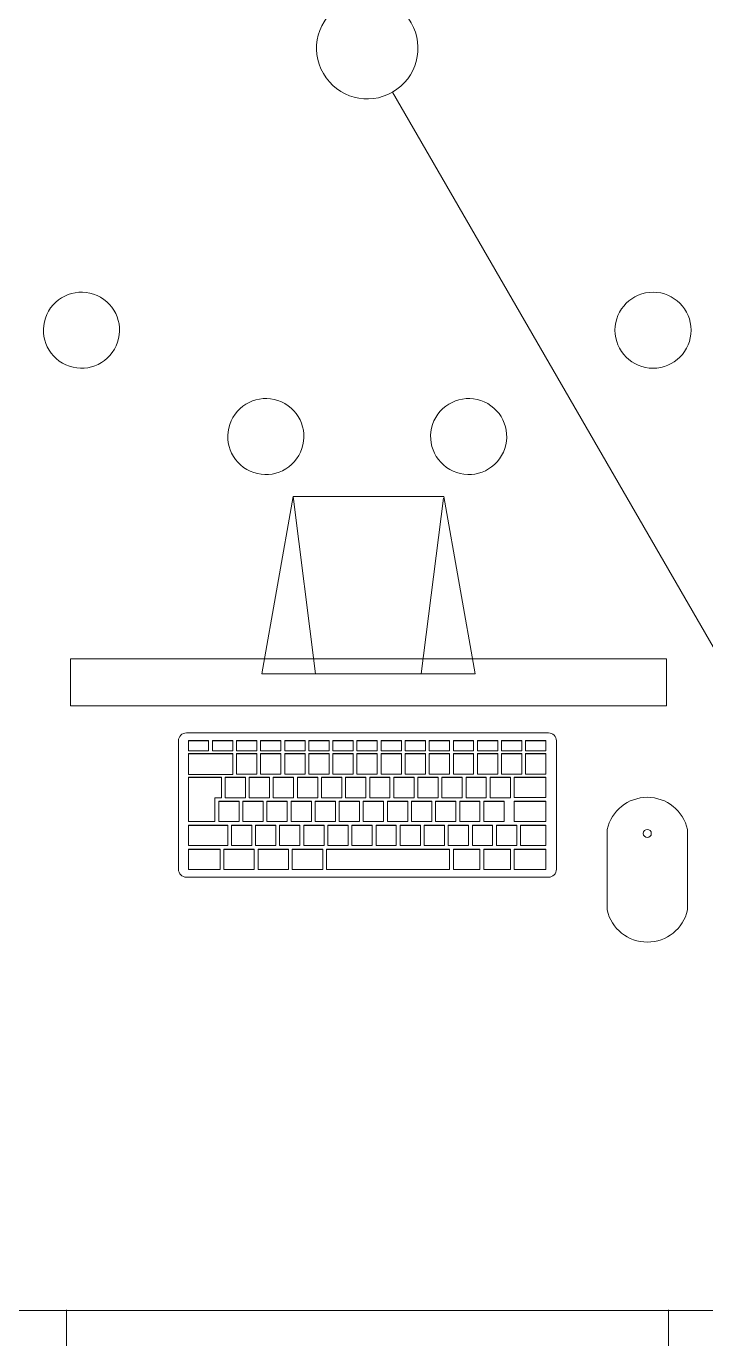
# Model space of a CAD drawing. Header units: millimetres. Extents: x 155927 to 295199, y -4084 to 97293.
# Drawn here: x 182958 to 183494, y 16848 to 17883 of the extents above; entities that cross this region are included whole.
import ezdxf

# ---------------------------------------------------------------- set-up
doc = ezdxf.new("R2010")
doc.units = ezdxf.units.MM
doc.header["$MEASUREMENT"] = 0
doc.layers.add('A-GENM', color=8, linetype='CONTINUOUS', lineweight=9)
doc.layers.add('I-FURN', color=8, linetype='CONTINUOUS', lineweight=9)

msp = doc.modelspace()

# ---------------------------------------------------------------- linework, layer by layer
at = {"layer": 'A-GENM'}
for p, q in [((183077.9, 17218.2), (183077.9, 17319.4)), ((183084.2, 17325.8), (183369.7, 17325.8)), ((183085.7, 17319.8), (183101.7, 17319.8)), ((183085.7, 17319.5), (183085.7, 17319.8)), ((183101.7, 17319.5), (183085.7, 17319.5)), ((183085.7, 17319.5), (183085.7, 17311.5)), ((183101.7, 17319.5), (183101.7, 17319.8)), ((183101.7, 17311.5), (183101.7, 17319.5)), ((183104.7, 17319.8), (183120.7, 17319.8)), ((183104.7, 17319.5), (183104.7, 17319.8)), ((183120.7, 17319.5), (183104.7, 17319.5)), ((183104.7, 17319.5), (183104.7, 17311.5)), ((183120.7, 17319.5), (183120.7, 17319.8)), ((183120.7, 17311.5), (183120.7, 17319.5)), ((183123.7, 17319.8), (183139.7, 17319.8)), ((183123.7, 17319.5), (183123.7, 17319.8)), ((183139.7, 17319.5), (183123.7, 17319.5)), ((183123.7, 17319.5), (183123.7, 17311.5)), ((183139.7, 17319.5), (183139.7, 17319.8)), ((183139.7, 17311.5), (183139.7, 17319.5)), ((183142.7, 17319.8), (183158.7, 17319.8)), ((183142.7, 17319.5), (183142.7, 17319.8)), ((183158.7, 17319.5), (183142.7, 17319.5)), ((183142.7, 17319.5), (183142.7, 17311.5)), ((183158.7, 17319.5), (183158.7, 17319.8)), ((183158.7, 17311.5), (183158.7, 17319.5)), ((183161.7, 17319.8), (183177.7, 17319.8)), ((183161.7, 17319.5), (183161.7, 17319.8)), ((183177.7, 17319.5), (183161.7, 17319.5)), ((183161.7, 17319.5), (183161.7, 17311.5)), ((183177.7, 17319.5), (183177.7, 17319.8)), ((183177.7, 17311.5), (183177.7, 17319.5)), ((183180.7, 17319.8), (183196.7, 17319.8)), ((183180.7, 17319.5), (183180.7, 17319.8)), ((183196.7, 17319.5), (183180.7, 17319.5)), ((183180.7, 17319.5), (183180.7, 17311.5)), ((183196.7, 17319.5), (183196.7, 17319.8)), ((183196.7, 17311.5), (183196.7, 17319.5)), ((183199.7, 17319.8), (183215.7, 17319.8)), ((183199.7, 17319.5), (183199.7, 17319.8)), ((183215.7, 17319.5), (183199.7, 17319.5)), ((183199.7, 17319.5), (183199.7, 17311.5)), ((183215.7, 17319.5), (183215.7, 17319.8)), ((183215.7, 17311.5), (183215.7, 17319.5)), ((183218.7, 17319.8), (183234.7, 17319.8)), ((183218.7, 17319.5), (183218.7, 17319.8)), ((183234.7, 17319.5), (183218.7, 17319.5)), ((183218.7, 17319.5), (183218.7, 17311.5)), ((183234.7, 17319.5), (183234.7, 17319.8)), ((183234.7, 17311.5), (183234.7, 17319.5)), ((183237.7, 17319.8), (183253.7, 17319.8)), ((183237.7, 17319.5), (183237.7, 17319.8)), ((183253.7, 17319.5), (183237.7, 17319.5)), ((183237.7, 17319.5), (183237.7, 17311.5)), ((183253.7, 17319.5), (183253.7, 17319.8)), ((183253.7, 17311.5), (183253.7, 17319.5)), ((183256.7, 17319.8), (183272.7, 17319.8)), ((183256.7, 17319.5), (183256.7, 17319.8)), ((183272.7, 17319.5), (183256.7, 17319.5)), ((183256.7, 17319.5), (183256.7, 17311.5)), ((183272.7, 17319.5), (183272.7, 17319.8)), ((183272.7, 17311.5), (183272.7, 17319.5)), ((183275.7, 17319.8), (183291.7, 17319.8)), ((183275.7, 17319.5), (183275.7, 17319.8)), ((183291.7, 17319.5), (183275.7, 17319.5)), ((183275.7, 17319.5), (183275.7, 17311.5)), ((183291.7, 17319.5), (183291.7, 17319.8)), ((183291.7, 17311.5), (183291.7, 17319.5)), ((183294.7, 17319.8), (183310.7, 17319.8)), ((183294.7, 17319.5), (183294.7, 17319.8)), ((183310.7, 17319.5), (183294.7, 17319.5)), ((183294.7, 17319.5), (183294.7, 17311.5)), ((183310.7, 17319.5), (183310.7, 17319.8)), ((183310.7, 17311.5), (183310.7, 17319.5)), ((183313.7, 17319.8), (183329.7, 17319.8)), ((183313.7, 17319.5), (183313.7, 17319.8)), ((183329.7, 17319.5), (183313.7, 17319.5)), ((183313.7, 17319.5), (183313.7, 17311.5)), ((183329.7, 17319.5), (183329.7, 17319.8)), ((183329.7, 17311.5), (183329.7, 17319.5)), ((183332.7, 17319.8), (183348.7, 17319.8)), ((183332.7, 17319.5), (183332.7, 17319.8)), ((183348.7, 17319.5), (183332.7, 17319.5)), ((183332.7, 17319.5), (183332.7, 17311.5)), ((183348.7, 17319.5), (183348.7, 17319.8)), ((183348.7, 17311.5), (183348.7, 17319.5)), ((183351.7, 17319.8), (183367.7, 17319.8)), ((183351.7, 17319.5), (183351.7, 17319.8)), ((183367.7, 17319.5), (183351.7, 17319.5)), ((183351.7, 17319.5), (183351.7, 17311.5)), ((183367.7, 17319.5), (183367.7, 17319.8)), ((183367.7, 17311.5), (183367.7, 17319.5)), ((183376.1, 17319.4), (183376.1, 17218.2)), ((183085.7, 17311.5), (183101.7, 17311.5)), ((183085.7, 17309.5), (183120.7, 17309.5)), ((183085.7, 17309.3), (183085.7, 17309.5)), ((183120.7, 17309.3), (183085.7, 17309.3)), ((183085.7, 17309.3), (183085.7, 17293)), ((183104.7, 17311.5), (183120.7, 17311.5)), ((183120.7, 17309.3), (183120.7, 17309.5)), ((183120.7, 17293), (183120.7, 17309.3)), ((183123.7, 17311.5), (183139.7, 17311.5)), ((183123.7, 17309.5), (183139.7, 17309.5)), ((183123.7, 17309.3), (183123.7, 17309.5)), ((183139.7, 17309.3), (183123.7, 17309.3)), ((183123.7, 17309.3), (183123.7, 17293.3)), ((183139.7, 17309.3), (183139.7, 17309.5)), ((183139.7, 17293.3), (183139.7, 17309.3)), ((183142.7, 17311.5), (183158.7, 17311.5)), ((183142.7, 17309.5), (183158.7, 17309.5)), ((183142.7, 17309.3), (183142.7, 17309.5)), ((183158.7, 17309.3), (183142.7, 17309.3)), ((183142.7, 17309.3), (183142.7, 17293.3)), ((183158.7, 17309.3), (183158.7, 17309.5)), ((183158.7, 17293.3), (183158.7, 17309.3)), ((183161.7, 17311.5), (183177.7, 17311.5)), ((183161.7, 17309.5), (183177.7, 17309.5)), ((183161.7, 17309.3), (183161.7, 17309.5)), ((183177.7, 17309.3), (183161.7, 17309.3)), ((183161.7, 17309.3), (183161.7, 17293.3)), ((183177.7, 17309.3), (183177.7, 17309.5)), ((183177.7, 17293.3), (183177.7, 17309.3)), ((183180.7, 17311.5), (183196.7, 17311.5)), ((183180.7, 17309.5), (183196.7, 17309.5)), ((183180.7, 17309.3), (183180.7, 17309.5)), ((183196.7, 17309.3), (183180.7, 17309.3)), ((183180.7, 17309.3), (183180.7, 17293.3)), ((183196.7, 17309.3), (183196.7, 17309.5)), ((183196.7, 17293.3), (183196.7, 17309.3)), ((183199.7, 17311.5), (183215.7, 17311.5)), ((183199.7, 17309.5), (183215.7, 17309.5)), ((183199.7, 17309.3), (183199.7, 17309.5)), ((183215.7, 17309.3), (183199.7, 17309.3)), ((183199.7, 17309.3), (183199.7, 17293.3)), ((183215.7, 17309.3), (183215.7, 17309.5)), ((183215.7, 17293.3), (183215.7, 17309.3)), ((183218.7, 17311.5), (183234.7, 17311.5)), ((183218.7, 17309.5), (183234.7, 17309.5)), ((183218.7, 17309.3), (183218.7, 17309.5)), ((183234.7, 17309.3), (183218.7, 17309.3)), ((183218.7, 17309.3), (183218.7, 17293.3)), ((183234.7, 17309.3), (183234.7, 17309.5)), ((183234.7, 17293.3), (183234.7, 17309.3)), ((183237.7, 17311.5), (183253.7, 17311.5)), ((183237.7, 17309.5), (183253.7, 17309.5)), ((183237.7, 17309.3), (183237.7, 17309.5)), ((183253.7, 17309.3), (183237.7, 17309.3)), ((183237.7, 17309.3), (183237.7, 17293.3)), ((183253.7, 17309.3), (183253.7, 17309.5)), ((183253.7, 17293.3), (183253.7, 17309.3)), ((183256.7, 17311.5), (183272.7, 17311.5)), ((183256.7, 17309.5), (183272.7, 17309.5)), ((183256.7, 17309.3), (183256.7, 17309.5)), ((183272.7, 17309.3), (183256.7, 17309.3)), ((183256.7, 17309.3), (183256.7, 17293.3)), ((183272.7, 17309.3), (183272.7, 17309.5)), ((183272.7, 17293.3), (183272.7, 17309.3)), ((183275.7, 17311.5), (183291.7, 17311.5)), ((183275.7, 17309.5), (183291.7, 17309.5)), ((183275.7, 17309.3), (183275.7, 17309.5)), ((183291.7, 17309.3), (183275.7, 17309.3)), ((183275.7, 17309.3), (183275.7, 17293.3)), ((183291.7, 17309.3), (183291.7, 17309.5)), ((183291.7, 17293.3), (183291.7, 17309.3)), ((183294.7, 17311.5), (183310.7, 17311.5)), ((183294.7, 17309.5), (183310.7, 17309.5)), ((183294.7, 17309.3), (183294.7, 17309.5)), ((183310.7, 17309.3), (183294.7, 17309.3)), ((183294.7, 17309.3), (183294.7, 17293.3)), ((183310.7, 17309.3), (183310.7, 17309.5)), ((183310.7, 17293.3), (183310.7, 17309.3)), ((183313.7, 17311.5), (183329.7, 17311.5)), ((183313.7, 17309.5), (183329.7, 17309.5)), ((183313.7, 17309.3), (183313.7, 17309.5)), ((183329.7, 17309.3), (183313.7, 17309.3)), ((183313.7, 17309.3), (183313.7, 17293.3)), ((183329.7, 17309.3), (183329.7, 17309.5)), ((183329.7, 17293.3), (183329.7, 17309.3)), ((183332.7, 17311.5), (183348.7, 17311.5)), ((183332.7, 17309.5), (183348.7, 17309.5)), ((183332.7, 17309.3), (183332.7, 17309.5)), ((183348.7, 17309.3), (183332.7, 17309.3)), ((183332.7, 17309.3), (183332.7, 17293.3)), ((183348.7, 17309.3), (183348.7, 17309.5)), ((183348.7, 17293.3), (183348.7, 17309.3)), ((183351.7, 17311.5), (183367.7, 17311.5)), ((183351.7, 17309.5), (183367.7, 17309.5)), ((183351.7, 17309.3), (183351.7, 17309.5)), ((183367.7, 17309.3), (183351.7, 17309.3)), ((183351.7, 17309.3), (183351.7, 17293.3)), ((183367.7, 17309.3), (183367.7, 17309.5)), ((183367.7, 17293.3), (183367.7, 17309.3)), ((183085.7, 17293), (183120.7, 17293)), ((183085.7, 17290.9), (183111.7, 17290.9)), ((183085.7, 17290.6), (183085.7, 17290.9)), ((183111.7, 17290.6), (183085.7, 17290.6)), ((183085.7, 17290.6), (183085.7, 17255.7)), ((183111.7, 17290.6), (183111.7, 17290.9)), ((183111.7, 17274.6), (183111.7, 17290.6)), ((183114.7, 17290.9), (183130.7, 17290.9)), ((183114.7, 17290.6), (183114.7, 17290.9)), ((183130.7, 17290.6), (183114.7, 17290.6)), ((183114.7, 17290.6), (183114.7, 17274.6)), ((183123.7, 17293.3), (183139.7, 17293.3)), ((183130.7, 17290.6), (183130.7, 17290.9)), ((183130.7, 17274.6), (183130.7, 17290.6)), ((183133.7, 17290.9), (183149.7, 17290.9)), ((183133.7, 17290.6), (183133.7, 17290.9)), ((183149.7, 17290.6), (183133.7, 17290.6)), ((183133.7, 17290.6), (183133.7, 17274.6)), ((183142.7, 17293.3), (183158.7, 17293.3)), ((183149.7, 17290.6), (183149.7, 17290.9)), ((183149.7, 17274.6), (183149.7, 17290.6)), ((183152.7, 17290.9), (183168.7, 17290.9)), ((183152.7, 17290.6), (183152.7, 17290.9)), ((183168.7, 17290.6), (183152.7, 17290.6)), ((183152.7, 17290.6), (183152.7, 17274.6)), ((183161.7, 17293.3), (183177.7, 17293.3)), ((183168.7, 17290.6), (183168.7, 17290.9)), ((183168.7, 17274.6), (183168.7, 17290.6)), ((183171.7, 17290.9), (183187.7, 17290.9)), ((183171.7, 17290.6), (183171.7, 17290.9)), ((183187.7, 17290.6), (183171.7, 17290.6)), ((183171.7, 17290.6), (183171.7, 17274.6)), ((183180.7, 17293.3), (183196.7, 17293.3)), ((183187.7, 17290.6), (183187.7, 17290.9)), ((183187.7, 17274.6), (183187.7, 17290.6)), ((183190.7, 17290.9), (183206.7, 17290.9)), ((183190.7, 17290.6), (183190.7, 17290.9)), ((183206.7, 17290.6), (183190.7, 17290.6)), ((183190.7, 17290.6), (183190.7, 17274.6)), ((183199.7, 17293.3), (183215.7, 17293.3)), ((183206.7, 17290.6), (183206.7, 17290.9)), ((183206.7, 17274.6), (183206.7, 17290.6)), ((183209.7, 17290.9), (183225.7, 17290.9)), ((183209.7, 17290.6), (183209.7, 17290.9)), ((183225.7, 17290.6), (183209.7, 17290.6)), ((183209.7, 17290.6), (183209.7, 17274.6)), ((183218.7, 17293.3), (183234.7, 17293.3)), ((183225.7, 17290.6), (183225.7, 17290.9)), ((183225.7, 17274.6), (183225.7, 17290.6)), ((183228.7, 17290.9), (183244.7, 17290.9)), ((183228.7, 17290.6), (183228.7, 17290.9)), ((183244.7, 17290.6), (183228.7, 17290.6)), ((183228.7, 17290.6), (183228.7, 17274.6)), ((183237.7, 17293.3), (183253.7, 17293.3)), ((183244.7, 17290.6), (183244.7, 17290.9)), ((183244.7, 17274.6), (183244.7, 17290.6)), ((183247.7, 17290.9), (183263.7, 17290.9)), ((183247.7, 17290.6), (183247.7, 17290.9)), ((183263.7, 17290.6), (183247.7, 17290.6)), ((183247.7, 17290.6), (183247.7, 17274.6)), ((183256.7, 17293.3), (183272.7, 17293.3)), ((183263.7, 17290.6), (183263.7, 17290.9)), ((183263.7, 17274.6), (183263.7, 17290.6)), ((183266.7, 17290.9), (183282.7, 17290.9)), ((183266.7, 17290.6), (183266.7, 17290.9)), ((183282.7, 17290.6), (183266.7, 17290.6)), ((183266.7, 17290.6), (183266.7, 17274.6)), ((183275.7, 17293.3), (183291.7, 17293.3)), ((183282.7, 17290.6), (183282.7, 17290.9)), ((183282.7, 17274.6), (183282.7, 17290.6)), ((183285.7, 17290.9), (183301.7, 17290.9)), ((183285.7, 17290.6), (183285.7, 17290.9)), ((183301.7, 17290.6), (183285.7, 17290.6)), ((183285.7, 17290.6), (183285.7, 17274.6)), ((183294.7, 17293.3), (183310.7, 17293.3)), ((183301.7, 17290.6), (183301.7, 17290.9)), ((183301.7, 17274.6), (183301.7, 17290.6)), ((183304.7, 17290.9), (183320.7, 17290.9)), ((183304.7, 17290.6), (183304.7, 17290.9)), ((183320.7, 17290.6), (183304.7, 17290.6)), ((183304.7, 17290.6), (183304.7, 17274.6)), ((183313.7, 17293.3), (183329.7, 17293.3)), ((183320.7, 17290.6), (183320.7, 17290.9)), ((183320.7, 17274.6), (183320.7, 17290.6)), ((183323.7, 17290.9), (183339.7, 17290.9)), ((183323.7, 17290.6), (183323.7, 17290.9)), ((183339.7, 17290.6), (183323.7, 17290.6)), ((183323.7, 17290.6), (183323.7, 17274.6)), ((183332.7, 17293.3), (183348.7, 17293.3)), ((183339.7, 17290.6), (183339.7, 17290.9)), ((183339.7, 17274.6), (183339.7, 17290.6)), ((183342.7, 17290.9), (183367.7, 17290.9)), ((183342.7, 17290.6), (183342.7, 17290.9)), ((183367.7, 17290.6), (183342.7, 17290.6)), ((183342.7, 17290.6), (183342.7, 17274.7)), ((183351.7, 17293.3), (183367.7, 17293.3)), ((183367.7, 17290.6), (183367.7, 17290.9)), ((183367.7, 17274.7), (183367.7, 17290.6)), ((183106.7, 17255.7), (183106.7, 17274.6)), ((183106.7, 17274.6), (183111.7, 17274.6)), ((183109.7, 17272), (183125.7, 17272)), ((183109.7, 17271.7), (183109.7, 17272)), ((183125.7, 17271.7), (183109.7, 17271.7)), ((183109.7, 17271.7), (183109.7, 17255.7)), ((183114.7, 17274.6), (183130.7, 17274.6)), ((183125.7, 17271.7), (183125.7, 17272)), ((183125.7, 17255.7), (183125.7, 17271.7)), ((183128.7, 17272), (183144.7, 17272)), ((183128.7, 17271.7), (183128.7, 17272)), ((183144.7, 17271.7), (183128.7, 17271.7)), ((183128.7, 17271.7), (183128.7, 17255.7)), ((183133.7, 17274.6), (183149.7, 17274.6)), ((183144.7, 17271.7), (183144.7, 17272)), ((183144.7, 17255.7), (183144.7, 17271.7)), ((183147.7, 17272), (183163.7, 17272)), ((183147.7, 17271.7), (183147.7, 17272)), ((183163.7, 17271.7), (183147.7, 17271.7)), ((183147.7, 17271.7), (183147.7, 17255.7)), ((183152.7, 17274.6), (183168.7, 17274.6)), ((183163.7, 17271.7), (183163.7, 17272)), ((183163.7, 17255.7), (183163.7, 17271.7)), ((183166.7, 17272), (183182.7, 17272)), ((183166.7, 17271.7), (183166.7, 17272)), ((183182.7, 17271.7), (183166.7, 17271.7)), ((183166.7, 17271.7), (183166.7, 17255.7)), ((183171.7, 17274.6), (183187.7, 17274.6)), ((183182.7, 17271.7), (183182.7, 17272)), ((183182.7, 17255.7), (183182.7, 17271.7)), ((183185.7, 17272), (183201.7, 17272)), ((183185.7, 17271.7), (183185.7, 17272)), ((183201.7, 17271.7), (183185.7, 17271.7)), ((183185.7, 17271.7), (183185.7, 17255.7)), ((183190.7, 17274.6), (183206.7, 17274.6)), ((183201.7, 17271.7), (183201.7, 17272)), ((183201.7, 17255.7), (183201.7, 17271.7)), ((183204.7, 17272), (183220.7, 17272)), ((183204.7, 17271.7), (183204.7, 17272)), ((183220.7, 17271.7), (183204.7, 17271.7)), ((183204.7, 17271.7), (183204.7, 17255.7)), ((183209.7, 17274.6), (183225.7, 17274.6)), ((183220.7, 17271.7), (183220.7, 17272)), ((183220.7, 17255.7), (183220.7, 17271.7)), ((183223.7, 17272), (183239.7, 17272)), ((183223.7, 17271.7), (183223.7, 17272)), ((183239.7, 17271.7), (183223.7, 17271.7)), ((183223.7, 17271.7), (183223.7, 17255.7)), ((183228.7, 17274.6), (183244.7, 17274.6)), ((183239.7, 17271.7), (183239.7, 17272)), ((183239.7, 17255.7), (183239.7, 17271.7)), ((183242.7, 17272), (183258.7, 17272)), ((183242.7, 17271.7), (183242.7, 17272)), ((183258.7, 17271.7), (183242.7, 17271.7)), ((183242.7, 17271.7), (183242.7, 17255.7)), ((183247.7, 17274.6), (183263.7, 17274.6)), ((183258.7, 17271.7), (183258.7, 17272)), ((183258.7, 17255.7), (183258.7, 17271.7)), ((183261.7, 17272), (183277.7, 17272)), ((183261.7, 17271.7), (183261.7, 17272)), ((183277.7, 17271.7), (183261.7, 17271.7)), ((183261.7, 17271.7), (183261.7, 17255.7)), ((183266.7, 17274.6), (183282.7, 17274.6)), ((183277.7, 17271.7), (183277.7, 17272)), ((183277.7, 17255.7), (183277.7, 17271.7)), ((183280.7, 17272), (183296.7, 17272)), ((183280.7, 17271.7), (183280.7, 17272)), ((183296.7, 17271.7), (183280.7, 17271.7)), ((183280.7, 17271.7), (183280.7, 17255.7)), ((183285.7, 17274.6), (183301.7, 17274.6)), ((183296.7, 17271.7), (183296.7, 17272)), ((183296.7, 17255.7), (183296.7, 17271.7)), ((183299.7, 17272), (183315.7, 17272)), ((183299.7, 17271.7), (183299.7, 17272)), ((183315.7, 17271.7), (183299.7, 17271.7)), ((183299.7, 17271.7), (183299.7, 17255.7)), ((183304.7, 17274.6), (183320.7, 17274.6)), ((183315.7, 17271.7), (183315.7, 17272)), ((183315.7, 17255.7), (183315.7, 17271.7)), ((183318.7, 17272), (183334.7, 17272)), ((183318.7, 17271.7), (183318.7, 17272)), ((183334.7, 17271.7), (183318.7, 17271.7)), ((183318.7, 17271.7), (183318.7, 17255.7)), ((183323.7, 17274.6), (183339.7, 17274.6)), ((183334.7, 17271.7), (183334.7, 17272)), ((183334.7, 17255.7), (183334.7, 17271.7)), ((183342.7, 17274.7), (183367.7, 17274.7)), ((183342.7, 17272), (183367.7, 17272)), ((183342.7, 17271.7), (183342.7, 17272)), ((183367.7, 17271.7), (183342.7, 17271.7)), ((183342.7, 17271.7), (183342.7, 17255.7)), ((183367.7, 17271.7), (183367.7, 17272)), ((183367.7, 17255.7), (183367.7, 17271.7)), ((183085.7, 17255.7), (183106.7, 17255.7)), ((183109.7, 17255.7), (183125.7, 17255.7)), ((183128.7, 17255.7), (183144.7, 17255.7)), ((183147.7, 17255.7), (183163.7, 17255.7)), ((183166.7, 17255.7), (183182.7, 17255.7)), ((183185.7, 17255.7), (183201.7, 17255.7)), ((183204.7, 17255.7), (183220.7, 17255.7)), ((183223.7, 17255.7), (183239.7, 17255.7)), ((183242.7, 17255.7), (183258.7, 17255.7)), ((183261.7, 17255.7), (183277.7, 17255.7)), ((183280.7, 17255.7), (183296.7, 17255.7)), ((183299.7, 17255.7), (183315.7, 17255.7)), ((183318.7, 17255.7), (183334.7, 17255.7)), ((183342.7, 17255.7), (183367.7, 17255.7)), ((183085.7, 17253), (183116.7, 17253)), ((183085.7, 17252.8), (183085.7, 17253)), ((183116.7, 17252.8), (183085.7, 17252.8)), ((183085.7, 17252.8), (183085.7, 17236.8)), ((183116.7, 17252.8), (183116.7, 17253)), ((183116.7, 17236.8), (183116.7, 17252.8)), ((183119.7, 17253), (183135.7, 17253)), ((183119.7, 17252.8), (183119.7, 17253)), ((183135.7, 17252.8), (183119.7, 17252.8)), ((183119.7, 17252.8), (183119.7, 17236.8)), ((183135.7, 17252.8), (183135.7, 17253)), ((183135.7, 17236.8), (183135.7, 17252.8)), ((183138.7, 17253), (183154.7, 17253)), ((183138.7, 17252.8), (183138.7, 17253)), ((183154.7, 17252.8), (183138.7, 17252.8)), ((183138.7, 17252.8), (183138.7, 17236.8)), ((183154.7, 17252.8), (183154.7, 17253)), ((183154.7, 17236.8), (183154.7, 17252.8)), ((183157.7, 17253), (183173.7, 17253)), ((183157.7, 17252.8), (183157.7, 17253)), ((183173.7, 17252.8), (183157.7, 17252.8)), ((183157.7, 17252.8), (183157.7, 17236.8)), ((183173.7, 17252.8), (183173.7, 17253)), ((183173.7, 17236.8), (183173.7, 17252.8)), ((183176.7, 17253), (183192.7, 17253)), ((183176.7, 17252.8), (183176.7, 17253)), ((183192.7, 17252.8), (183176.7, 17252.8)), ((183176.7, 17252.8), (183176.7, 17236.8)), ((183192.7, 17252.8), (183192.7, 17253)), ((183192.7, 17236.8), (183192.7, 17252.8)), ((183195.7, 17253), (183211.7, 17253)), ((183195.7, 17252.8), (183195.7, 17253)), ((183211.7, 17252.8), (183195.7, 17252.8)), ((183195.7, 17252.8), (183195.7, 17236.8)), ((183211.7, 17252.8), (183211.7, 17253)), ((183211.7, 17236.8), (183211.7, 17252.8)), ((183214.7, 17253), (183230.7, 17253)), ((183214.7, 17252.8), (183214.7, 17253)), ((183230.7, 17252.8), (183214.7, 17252.8)), ((183214.7, 17252.8), (183214.7, 17236.8)), ((183230.7, 17252.8), (183230.7, 17253)), ((183230.7, 17236.8), (183230.7, 17252.8)), ((183233.7, 17253), (183249.7, 17253)), ((183233.7, 17252.8), (183233.7, 17253)), ((183249.7, 17252.8), (183233.7, 17252.8)), ((183233.7, 17252.8), (183233.7, 17236.8)), ((183249.7, 17252.8), (183249.7, 17253)), ((183249.7, 17236.8), (183249.7, 17252.8)), ((183252.7, 17253), (183268.7, 17253)), ((183252.7, 17252.8), (183252.7, 17253)), ((183268.7, 17252.8), (183252.7, 17252.8)), ((183252.7, 17252.8), (183252.7, 17236.8)), ((183268.7, 17252.8), (183268.7, 17253)), ((183268.7, 17236.8), (183268.7, 17252.8)), ((183271.7, 17253), (183287.7, 17253)), ((183271.7, 17252.8), (183271.7, 17253)), ((183287.7, 17252.8), (183271.7, 17252.8)), ((183271.7, 17252.8), (183271.7, 17236.8)), ((183287.7, 17252.8), (183287.7, 17253)), ((183287.7, 17236.8), (183287.7, 17252.8)), ((183290.7, 17253), (183306.7, 17253)), ((183290.7, 17252.8), (183290.7, 17253)), ((183306.7, 17252.8), (183290.7, 17252.8)), ((183290.7, 17252.8), (183290.7, 17236.8)), ((183306.7, 17252.8), (183306.7, 17253)), ((183306.7, 17236.8), (183306.7, 17252.8)), ((183309.7, 17253), (183325.7, 17253)), ((183309.7, 17252.8), (183309.7, 17253)), ((183325.7, 17252.8), (183309.7, 17252.8)), ((183309.7, 17252.8), (183309.7, 17236.8)), ((183325.7, 17252.8), (183325.7, 17253)), ((183325.7, 17236.8), (183325.7, 17252.8)), ((183328.7, 17253), (183344.7, 17253)), ((183328.7, 17252.8), (183328.7, 17253)), ((183344.7, 17252.8), (183328.7, 17252.8)), ((183328.7, 17252.8), (183328.7, 17236.8)), ((183344.7, 17252.8), (183344.7, 17253)), ((183344.7, 17236.8), (183344.7, 17252.8)), ((183347.7, 17253), (183367.7, 17253)), ((183347.7, 17252.8), (183347.7, 17253)), ((183367.7, 17252.8), (183347.7, 17252.8)), ((183347.7, 17252.8), (183347.7, 17236.8)), ((183367.7, 17252.8), (183367.7, 17253)), ((183367.7, 17236.8), (183367.7, 17252.8)), ((183416, 17249.5), (183416, 17186)), ((183479.5, 17186), (183479.5, 17249.5)), ((183085.7, 17236.8), (183116.7, 17236.8)), ((183085.7, 17234.1), (183110.7, 17234.1)), ((183085.7, 17233.8), (183085.7, 17234.1)), ((183110.7, 17233.8), (183085.7, 17233.8)), ((183085.7, 17233.8), (183085.7, 17217.9)), ((183110.7, 17233.8), (183110.7, 17234.1)), ((183110.7, 17217.9), (183110.7, 17233.8)), ((183113.7, 17234.1), (183137.7, 17234.1)), ((183113.7, 17233.8), (183113.7, 17234.1)), ((183137.7, 17233.8), (183113.7, 17233.8)), ((183113.7, 17233.8), (183113.7, 17217.9)), ((183119.7, 17236.8), (183135.7, 17236.8)), ((183137.7, 17233.8), (183137.7, 17234.1)), ((183137.7, 17217.9), (183137.7, 17233.8)), ((183138.7, 17236.8), (183154.7, 17236.8)), ((183140.7, 17234.1), (183164.7, 17234.1)), ((183140.7, 17233.8), (183140.7, 17234.1)), ((183164.7, 17233.8), (183140.7, 17233.8)), ((183140.7, 17233.8), (183140.7, 17217.9)), ((183157.7, 17236.8), (183173.7, 17236.8)), ((183164.7, 17233.8), (183164.7, 17234.1)), ((183164.7, 17217.9), (183164.7, 17233.8)), ((183167.7, 17234.1), (183191.7, 17234.1)), ((183167.7, 17233.8), (183167.7, 17234.1)), ((183191.7, 17233.8), (183167.7, 17233.8)), ((183167.7, 17233.8), (183167.7, 17217.9)), ((183176.7, 17236.8), (183192.7, 17236.8)), ((183191.7, 17233.8), (183191.7, 17234.1)), ((183191.7, 17217.9), (183191.7, 17233.8)), ((183194.7, 17234.1), (183291.7, 17234.1)), ((183194.7, 17233.8), (183194.7, 17234.1)), ((183291.7, 17233.8), (183194.7, 17233.8)), ((183194.7, 17233.8), (183194.7, 17217.9)), ((183195.7, 17236.8), (183211.7, 17236.8)), ((183214.7, 17236.8), (183230.7, 17236.8)), ((183233.7, 17236.8), (183249.7, 17236.8)), ((183252.7, 17236.8), (183268.7, 17236.8)), ((183271.7, 17236.8), (183287.7, 17236.8)), ((183290.7, 17236.8), (183306.7, 17236.8)), ((183291.7, 17233.8), (183291.7, 17234.1)), ((183291.7, 17217.9), (183291.7, 17233.8)), ((183294.7, 17234.1), (183315.7, 17234.1)), ((183294.7, 17233.8), (183294.7, 17234.1)), ((183315.7, 17233.8), (183294.7, 17233.8)), ((183294.7, 17233.8), (183294.7, 17217.9)), ((183309.7, 17236.8), (183325.7, 17236.8)), ((183315.7, 17233.8), (183315.7, 17234.1)), ((183315.7, 17217.9), (183315.7, 17233.8)), ((183318.7, 17234.1), (183339.7, 17234.1)), ((183318.7, 17233.8), (183318.7, 17234.1)), ((183339.7, 17233.8), (183318.7, 17233.8)), ((183318.7, 17233.8), (183318.7, 17217.9)), ((183328.7, 17236.8), (183344.7, 17236.8)), ((183339.7, 17233.8), (183339.7, 17234.1)), ((183339.7, 17217.9), (183339.7, 17233.8)), ((183342.7, 17234.1), (183367.7, 17234.1)), ((183342.7, 17233.8), (183342.7, 17234.1)), ((183367.7, 17233.8), (183342.7, 17233.8)), ((183342.7, 17233.8), (183342.7, 17217.9)), ((183347.7, 17236.8), (183367.7, 17236.8)), ((183367.7, 17233.8), (183367.7, 17234.1)), ((183367.7, 17217.9), (183367.7, 17233.8)), ((183085.7, 17217.9), (183110.7, 17217.9)), ((183113.7, 17217.9), (183137.7, 17217.9)), ((183140.7, 17217.9), (183164.7, 17217.9)), ((183167.7, 17217.9), (183191.7, 17217.9)), ((183194.7, 17217.9), (183291.7, 17217.9)), ((183294.7, 17217.9), (183315.7, 17217.9)), ((183318.7, 17217.9), (183339.7, 17217.9)), ((183342.7, 17217.9), (183367.7, 17217.9)), ((183369.7, 17211.9), (183084.2, 17211.9))]:
    msp.add_line(p, q, dxfattribs=at)
for centre, radius, start, end in [((183084.2, 17319.4), 6.35, 90, 180), ((183369.7, 17319.4), 6.35, 0, 90), ((183447.7, 17242.4), 32.5, 12.6804, 167.3196), ((183447.7, 17246.4), 3.16, 0, 180), ((183447.7, 17246.4), 3.16, 180, 0), ((183084.2, 17218.2), 6.35, 180, 270), ((183369.7, 17218.2), 6.35, 270, 0), ((183447.7, 17193.2), 32.5, 192.6804, 347.3196)]:
    msp.add_arc(centre, radius, start, end, dxfattribs=at)
at = {"layer": 'I-FURN'}
for p, q in [((183801.8, 16870.1), (183246.8, 17831.4)), ((183246.8, 17831.4), (183801.8, 16870.1)), ((183168.3, 17512.3), (183143.6, 17372.4)), ((183287.2, 17512.4), (183168.3, 17512.3)), ((183186.1, 17372.4), (183168.3, 17512.3)), ((183269.3, 17372.4), (183287, 17511)), ((183311.9, 17372.4), (183287.2, 17512.4)), ((182992.8, 17384.1), (182992.8, 17347)), ((182992.8, 17384.1), (183462.7, 17384.1)), ((183462.7, 17384.1), (183462.7, 17347)), ((183143.6, 17372.4), (183311.9, 17372.4)), ((183462.7, 17347), (182992.8, 17347)), ((182651.8, 16870.1), (183801.8, 16870.1))]:
    msp.add_line(p, q, dxfattribs=at)
for centre, radius, start, end in [((183226.8, 17866), 40, 120.0014, 300.0014), ((183226.8, 17866), 40, 300.0014, 120.0014), ((183001.4, 17643.5), 30, 60.0028, 240.0028), ((183001.4, 17643.5), 30, 240.0028, 60.0028), ((183452.2, 17643.5), 30, 0, 180), ((183452.2, 17643.5), 30, 180, 0), ((183146.8, 17559.6), 30, 60.0028, 240.0028), ((183146.8, 17559.6), 30, 240.0028, 60.0028), ((183306.8, 17559.6), 30, 60.0028, 240.0028), ((183306.8, 17559.6), 30, 240.0028, 60.0028)]:
    msp.add_arc(centre, radius, start, end, dxfattribs=at)
for points, knots in [([(182989.6, 16596.5), (182989.6, 16597.2), (182989.6, 16600.4), (182989.6, 16606.3), (182989.6, 16614.1), (182989.6, 16621.8), (182989.6, 16631.9), (182989.6, 16644.3), (182989.6, 16656.5), (182989.6, 16666.4), (182989.6, 16674), (182989.6, 16681.6), (182989.6, 16691.7), (182989.6, 16704.1), (182989.6, 16719), (182989.6, 16734.1), (182989.6, 16749.3), (182989.6, 16764.3), (182989.6, 16776.8), (182989.6, 16786.8), (182989.6, 16794.5), (182989.6, 16802.1), (182989.6, 16812.2), (182989.6, 16824.6), (182989.6, 16837.1), (182989.6, 16847.2), (182989.6, 16854.8), (182989.6, 16862.4), (182989.6, 16867.6), (182989.6, 16870.2), (182989.6, 16870.4)], [-0.8977274, -0.8977274, -0.8977274, -0.8977274, -0.8928571, -0.875, -0.8571429, -0.8392857, -0.8214286, -0.7857143, -0.75, -0.7321429, -0.7142857, -0.6964286, -0.6785714, -0.6428571, -0.6071429, -0.5714286, -0.5357143, -0.5, -0.4642857, -0.4464286, -0.4285714, -0.4107143, -0.3928571, -0.3571429, -0.3214286, -0.3035714, -0.2857143, -0.2678571, -0.25, -0.2488464, -0.2488464, -0.2488464, -0.2488464]), ([(183464.3, 16870.4), (183464.3, 16870.3), (183464.3, 16865.2), (183464.3, 16854.9), (183464.3, 16839.6), (183464.3, 16824.5), (183464.3, 16811.9), (183464.3, 16801.8), (183464.3, 16794.2), (183464.3, 16786.5), (183464.3, 16776.5), (183464.3, 16764.1), (183464.3, 16751.8), (183464.3, 16741.8), (183464.3, 16734.3), (183464.3, 16726.7), (183464.3, 16716.7), (183464.3, 16704.3), (183464.3, 16691.8), (183464.3, 16681.7), (183464.3, 16674), (183464.3, 16666.4), (183464.3, 16656.3), (183464.3, 16643.8), (183464.3, 16628.7), (183464.3, 16613.3), (183464.3, 16602.5), (183464.3, 16597), (183464.3, 16596.5)], [-0.7507659, -0.7507659, -0.7507659, -0.7507659, -0.75, -0.7142857, -0.6785714, -0.6428571, -0.6071429, -0.5892857, -0.5714286, -0.5535714, -0.5357143, -0.5, -0.4642857, -0.4464286, -0.4285714, -0.4107143, -0.3928571, -0.3571429, -0.3214286, -0.3035714, -0.2857143, -0.2678571, -0.25, -0.2142857, -0.1785714, -0.1428571, -0.1071429, -0.103964, -0.103964, -0.103964, -0.103964])]:
    msp.add_open_spline(points, degree=3, knots=knots, dxfattribs=at)

doc.saveas('drawing.dxf')
